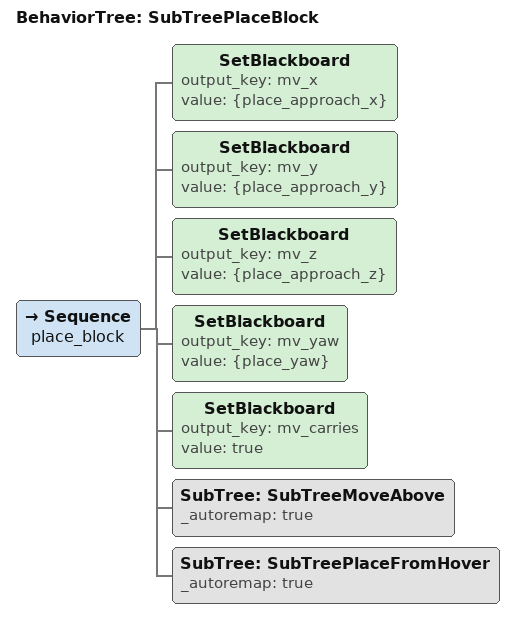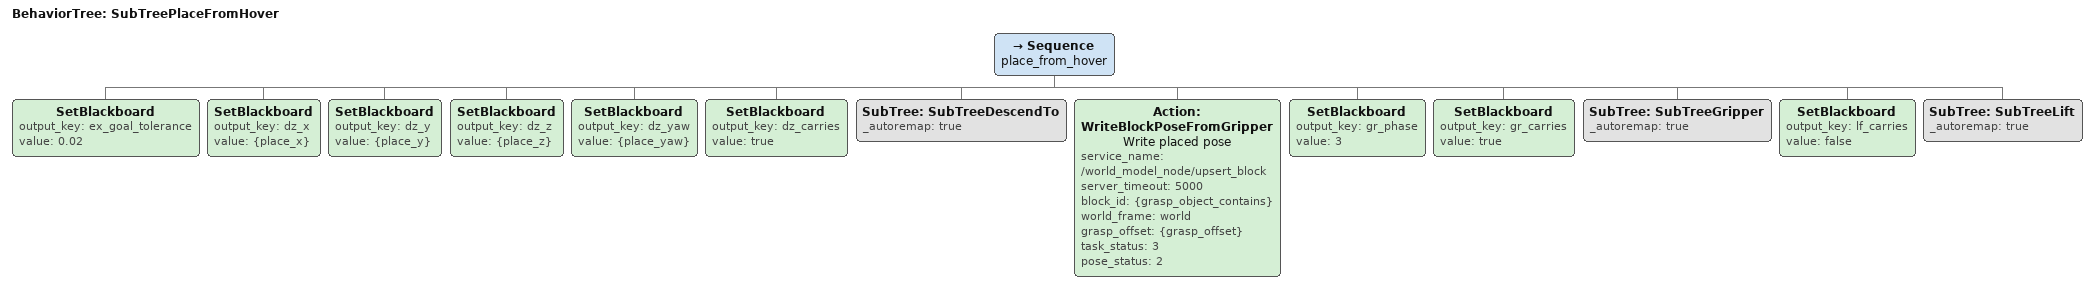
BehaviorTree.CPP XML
<root BTCPP_format="4">
  <BehaviorTree ID="SubTreePlaceBlock">
    <Sequence name="place_block">

      <!-- 1. Move to the pre-place approach point (above + laterally offset) -->
      <SetBlackboard output_key="mv_x" value="{place_approach_x}"/>
      <SetBlackboard output_key="mv_y" value="{place_approach_y}"/>
      <SetBlackboard output_key="mv_z" value="{place_approach_z}"/>
      <SetBlackboard output_key="mv_yaw" value="{place_yaw}"/>
      <SetBlackboard output_key="mv_carries" value="true"/>
      <SubTree ID="SubTreeMoveAbove" _autoremap="true"/>

      <SubTree ID="SubTreePlaceFromHover" _autoremap="true"/>
    </Sequence>
  </BehaviorTree>

  <BehaviorTree ID="SubTreePlaceFromHover">
    <Sequence name="place_from_hover">

      <!-- 1. Descend to place (carrying) -->
      <!-- Tight: this endpoint is the deliverable.  The gripper opens on the
           next step, so a descent that stopped short must abort here rather
           than release the block off-slot. -->
      <SetBlackboard output_key="ex_goal_tolerance" value="0.02"/>
      <SetBlackboard output_key="dz_x" value="{place_x}"/>
      <SetBlackboard output_key="dz_y" value="{place_y}"/>
      <SetBlackboard output_key="dz_z" value="{place_z}"/>
      <SetBlackboard output_key="dz_yaw" value="{place_yaw}"/>
      <SetBlackboard output_key="dz_carries" value="true"/>
      <SubTree ID="SubTreeDescendTo" _autoremap="true"/>

      <!-- 2. Write final block pose, then open gripper -->
      <Action ID="WriteBlockPoseFromGripper" name="Write placed pose"
        service_name="/world_model_node/upsert_block"
        server_timeout="5000"
        block_id="{grasp_object_contains}"
        world_frame="world"
        grasp_offset="{grasp_offset}"
        task_status="3"
        pose_status="2"/>
      <SetBlackboard output_key="gr_phase" value="3"/>
      <SetBlackboard output_key="gr_carries" value="true"/>
      <SubTree ID="SubTreeGripper" _autoremap="true"/>

      <!-- 3. Lift away empty -->
      <SetBlackboard output_key="lf_carries" value="false"/>
      <SubTree ID="SubTreeLift" _autoremap="true"/>

    </Sequence>
  </BehaviorTree>
</root>
